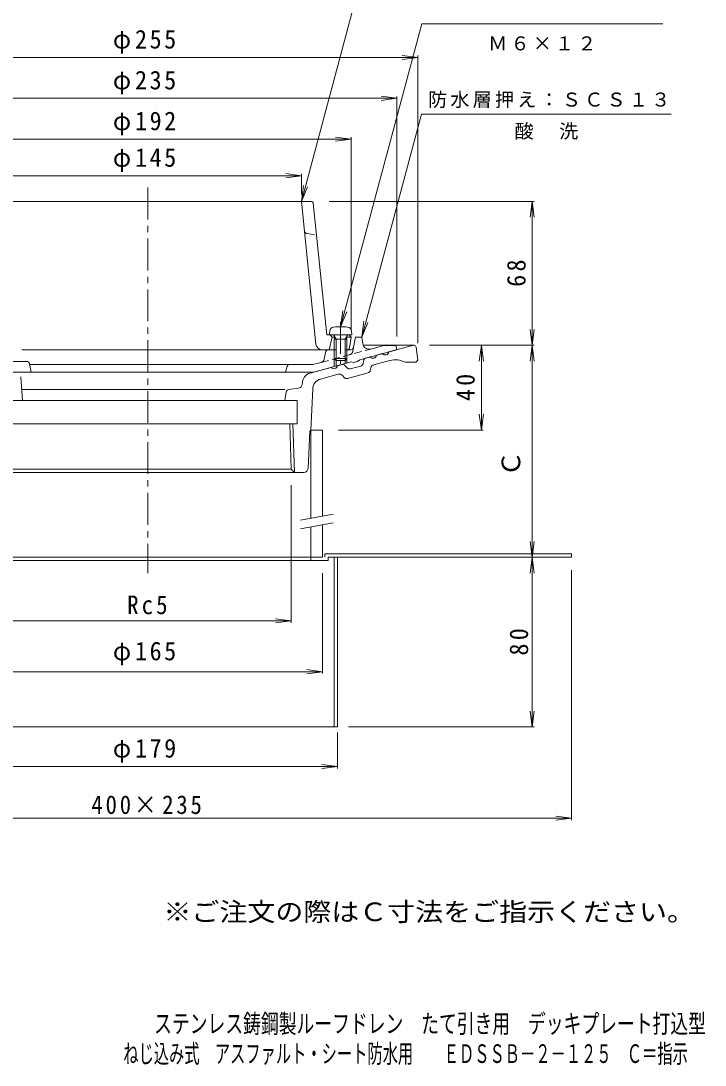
# Model space of a CAD drawing. Units: millimetres, scale not verified. Extents: x -285 to 225, y -347 to 415.
# Drawn here: x -98.1 to 224.8, y -346.6 to 145.9 of the extents above; entities that cross this region are included whole.
import ezdxf
from ezdxf.enums import TextEntityAlignment as Align

# ---------------------------------------------------------------- set-up
doc = ezdxf.new("R2010")
doc.units = ezdxf.units.MM
doc.header["$LTSCALE"] = 3
doc.linetypes.add('CHAIN1', pattern=[8, 5, -1, 1, -1])
doc.linetypes.add('DASHED1', pattern=[1.8, 1.2, -0.6])
for name, color, linetype, lineweight in [('0-0_通り芯', 3, 'Continuous', 9), ('0-1_躯体', 2, 'Continuous', 9), ('0-2_仕上', 6, 'Continuous', 9), ('0-3_建具', 4, 'Continuous', 9), ('0-4_その他', 7, 'Continuous', 9), ('0-5_寸法', 7, 'Continuous', 9), ('0-A', 2, 'Continuous', 9)]:
    doc.layers.add(name, color=color, linetype=linetype, lineweight=lineweight)
doc.layers.add('F-4_F-4ﾚｲﾔ', color=3, linetype='Continuous')
doc.layers.add('F-5_F-5ﾚｲﾔ', color=2, linetype='Continuous')
doc.styles.add('ＭＳ ゴシック', font='')
doc.styles.get('ＭＳ ゴシック').set_extended_font_data('MS Gothic')

msp = doc.modelspace()

# ---------------------------------------------------------------- linework, layer by layer
at = {"layer": '0-0_通り芯', "linetype": 'CHAIN1'}
msp.add_line((-38.226, 67.283), (-38.226, -114.621), dxfattribs=at)
at = {"layer": '0-0_通り芯'}
for p, q in [((63.438, -7.046), (87.391, -7.046)), ((87.274, -7.046), (75.418, -10.222)), ((88.383, -7.922), (89.163, -14.157)), ((63.703, -13.934), (63.34, -15.706)), ((64.424, -13.168), (66.725, -12.552)), ((68.444, -16.232), (75.968, -14.216)), ((72.52, -10.999), (69.622, -11.775)), ((88.274, -15.046), (89.163, -14.157)), ((38.31, -20.166), (48.372, -17.469)), ((51.27, -16.693), (53.571, -16.077)), ((54.578, -16.379), (55.778, -17.732)), ((62.259, -16.854), (57.288, -18.186)), ((66.763, -18.93), (67.002, -17.763)), ((88.274, -15.046), (83.274, -15.046)), ((-98.123, -21.935), (-97.3, -33.046)), ((43.292, -22.972), (51.621, -20.74)), ((54.425, -22.236), (53.635, -21.345)), ((55.936, -22.69), (65.682, -20.078)), ((26.44, -27.896), (-97.3, -27.896)), ((27.092, -29.136), (26.44, -33.046)), ((32.954, -27.271), (28.369, -27.896)), ((34.682, -25.376), (34.709, -24.752)), ((39.591, -27.585), (38.749, -47.046)), ((32.274, -33.046), (-108.726, -33.046)), ((32.274, -33.046), (32.274, -44.046)), ((32.274, -44.046), (-108.726, -44.046)), ((28.791, -44.046), (29.464, -65.568)), ((30.27, -44.046), (30.989, -67.046)), ((37.369, -65.146), (38.25, -47.521)), ((35.371, -67.046), (-111.824, -67.046)), ((30.989, -67.046), (29.464, -65.568))]:
    msp.add_line(p, q, dxfattribs=at)
msp.add_lwpolyline([(-107.441, -67.046), (-105.916, -65.568), (29.464, -65.568)], dxfattribs=at)
for centre, radius, start, end in [((87.391, -8.046), 1, 7.12526, 90), ((64.683, -14.134), 1, 104.99922, 168.43358), ((68.012, -11.56), 1.625, 217.62109, 352.37941), ((73.807, -10.007), 1.625, 217.6203, 352.382), ((78.46, -24.937), 11, 64.04822, 103.08716), ((49.659, -16.478), 1.625, 217.62109, 352.37941), ((53.829, -17.042), 1, 41.56502, 104.99977), ((56.9, -16.737), 1.5, 221.56442, 285.00009), ((61.871, -15.405), 1.5, 285.00009, 348.4351), ((65.294, -18.629), 1.5, 285.00009, 348.43539), ((68.962, -18.164), 2, 104.9995, 168.43379), ((39.704, -24.968), 5, 106.19026, 177.52377), ((44.586, -27.801), 5, 105.00072, 177.52417), ((52.139, -22.672), 2, 41.56493, 105.00052), ((55.548, -21.241), 1.5, 221.56349, 284.99872), ((28.572, -29.383), 1.5, 97.76204, 170.53856), ((32.684, -25.29), 2, 277.76231, 357.52394), ((38.749, -47.546), 0.5, 90, 177.13559), ((35.371, -65.046), 2, 270, 357.13759)]:
    msp.add_arc(centre, radius, start, end, dxfattribs=at)
at = {"layer": '0-1_躯体'}
for p, q in [((63.267, -6.409), (62.774, -3.189)), ((50.632, -9.189), (47.03, -9.189)), ((57.404, -9.189), (54.892, -9.189)), ((67.009, -8.852), (73.215, -7.189)), ((73.215, -7.189), (78.774, -7.189)), ((79.274, -9.189), (78.774, -7.189)), ((-95.456, -14.689), (-121.677, -14.689)), ((44.997, -13.558), (45.554, -10.427)), ((49.762, -13.319), (49.762, -17.097)), ((50.632, -14.189), (50.632, -16.864)), ((54.892, -14.189), (54.892, -15.722)), ((55.762, -13.319), (55.762, -15.489)), ((58.774, -15.2), (60.774, -14.664)), ((40.087, -19.689), (-102.15, -19.689)), ((-93.985, -15.895), (-93.226, -19.689)), ((-93.926, -16.189), (39.626, -16.189)), ((27.567, -16.915), (26.774, -19.689)), ((43.545, -15.139), (39.626, -16.189)), ((40.087, -19.689), (57.774, -14.95)), ((58.774, -15.2), (57.774, -14.95))]:
    msp.add_line(p, q, dxfattribs=at)
at = {"layer": '0-1_躯体', "linetype": 'DASHED1'}
for p, q in [((43.545, -15.139), (67.009, -8.852)), ((58.879, -7.966), (58.506, -9.955))]:
    msp.add_line(p, q, dxfattribs=at)
at = {"layer": '0-1_躯体'}
for points in [[(58.879, -7.966), (59.774, -3.189), (62.774, -3.189)], [(60.774, -14.664), (61.774, -13.878), (79.274, -9.189)]]:
    msp.add_lwpolyline(points, dxfattribs=at)
for centre, radius, start, end in [((47.03, -10.689), 1.5, 90, 169.91187), ((57.404, -7.689), 1.5, 270, 349.38435), ((66.232, -5.954), 3, 188.70714, 285.00027), ((-95.456, -16.189), 1.5, 11.31021, 90), ((43.027, -13.207), 2, 284.9995, 349.91257), ((28.528, -17.189), 1, 90, 164.05402)]:
    msp.add_arc(centre, radius, start, end, dxfattribs=at)
at = {"layer": '0-1_躯体', "linetype": 'DASHED1'}
msp.add_arc((56.54, -9.587), 2, 284.9995, 349.38512, dxfattribs=at)
at = {"layer": '0-2_仕上'}
for p, q in [((-115.323, 60.811), (38.87, 60.811)), ((41.109, -6.493), (34.274, 60.811)), ((39.865, 59.912), (46.172, -2.189)), ((56.774, -2.189), (46.172, -2.189)), ((47.274, -9.189), (48.797, -3.189)), ((47.815, -2.214), (48.797, -3.189)), ((50.07, -3.189), (48.797, -3.189)), ((57.774, -3.189), (55.454, -3.189)), ((57.774, -3.189), (56.774, -2.189)), ((57.774, -3.189), (56.95, -8.205)), ((49.762, -9.189), (-97.732, -9.189)), ((55.939, -9.189), (55.762, -9.189))]:
    msp.add_line(p, q, dxfattribs=at)
at = {"layer": '0-2_仕上', "linetype": 'DASHED1'}
msp.add_line((36.912, 45.612), (41.399, 44.811), dxfattribs=at)
at = {"layer": '0-2_仕上', "color": 4, "linetype": 'CHAIN1'}
msp.add_line((52.762, 3.856), (52.762, -15.871), dxfattribs=at)
at = {"layer": '0-2_仕上', "color": 4}
for p, q in [((47.512, -2.189), (47.679, -0.286)), ((58.012, -2.189), (47.512, -2.189)), ((50.632, -4.189), (49.58, -2.317)), ((49.762, -4.189), (50.203, -3.426)), ((49.762, -4.189), (55.762, -4.189)), ((49.762, -4.189), (49.762, -13.319)), ((50.632, -4.189), (50.632, -14.189)), ((54.892, -4.189), (55.944, -2.317)), ((54.892, -4.189), (54.892, -14.189)), ((55.762, -4.189), (55.321, -3.426)), ((55.762, -4.189), (55.762, -13.319)), ((58.012, -2.189), (57.846, -0.286)), ((50.632, -14.189), (49.762, -13.319)), ((49.762, -13.319), (55.762, -13.319)), ((50.632, -14.189), (54.892, -14.189)), ((54.892, -14.189), (55.762, -13.319))]:
    msp.add_line(p, q, dxfattribs=at)
at = {"layer": '0-2_仕上'}
for centre, radius, start, end in [((38.87, 59.811), 1, 5.79858, 90), ((44.094, -6.189), 3, 185.79924, 270), ((55.939, -8.189), 1, 270, 349.69627)]:
    msp.add_arc(centre, radius, start, end, dxfattribs=at)
at = {"layer": '0-2_仕上', "linetype": 'DASHED1'}
msp.add_arc((37.175, 47.088), 1.5, 185.79785, 259.87796, dxfattribs=at)
at = {"layer": '0-2_仕上', "color": 4}
for centre, radius, start, end in [((49.671, -0.461), 2, 96.33817, 175.00002), ((52.762, -28.289), 30, 83.6618, 96.3382), ((55.853, -0.461), 2, 4.99998, 83.66183), ((49.362, -2.439), 0.25, 29.32918, 90), ((56.162, -2.439), 0.25, 90, 150.67082)]:
    msp.add_arc(centre, radius, start, end, dxfattribs=at)
at = {"layer": '0-3_建具'}
for p, q in [((44.274, -47.046), (38.774, -47.046)), ((38.774, -47.046), (38.774, -88.651)), ((44.274, -47.046), (44.274, -87.681)), ((38.774, -92.712), (38.774, -107.046)), ((44.274, -91.742), (44.274, -107.046)), ((44.274, -107.046), (-120.726, -107.046))]:
    msp.add_line(p, q, dxfattribs=at)
at = {"layer": '0-3_建具', "color": 7}
for p, q in [((33.774, -89.532), (49.274, -86.799)), ((33.774, -93.594), (49.274, -90.861))]:
    msp.add_line(p, q, dxfattribs=at)
at = {"layer": '0-4_その他'}
for p, q in [((91.022, 144.496), (204.771, 144.496)), ((-165.615, 128.704), (89.163, 128.704)), ((89.163, 128.704), (81.727, 129.683)), ((89.163, 128.704), (81.727, 127.725)), ((89.163, 129.604), (89.163, -6.105)), ((-155.726, 109.446), (79.274, 109.446)), ((79.274, 109.446), (71.838, 110.425)), ((79.274, 109.446), (71.838, 108.467)), ((79.274, 110.346), (79.274, -2.896)), ((90.939, 101.923), (208.753, 101.923)), ((-134.226, 90.187), (57.774, 90.187)), ((57.774, 90.187), (50.338, 91.166)), ((57.774, 90.187), (50.338, 89.208)), ((57.774, 91.087), (57.774, -0.087)), ((34.274, 72.935), (26.838, 73.914)), ((-110.726, 72.935), (34.274, 72.935)), ((34.274, 72.935), (26.838, 71.956)), ((34.274, 73.835), (34.274, 64.108)), ((47.312, 60.811), (144.063, 60.811)), ((143.163, 60.811), (142.184, 53.375)), ((143.163, -7.046), (143.163, 60.811)), ((143.163, 60.811), (144.142, 53.375)), ((143.163, -7.046), (142.184, 0.39)), ((143.163, -7.046), (144.142, 0.39)), ((94.774, -7.046), (144.063, -7.046)), ((119.163, -7.046), (118.184, -14.482)), ((119.163, -47.046), (119.163, -7.046)), ((119.163, -7.046), (120.142, -14.482)), ((143.163, -7.046), (142.184, -14.482)), ((143.163, -107.046), (143.163, -7.046)), ((143.163, -7.046), (144.142, -14.482)), ((119.163, -47.046), (118.184, -39.61)), ((119.163, -47.046), (120.142, -39.61)), ((51.774, -47.046), (120.063, -47.046)), ((29.464, -73.068), (29.464, -137.946)), ((143.163, -107.046), (142.184, -99.61)), ((143.163, -107.046), (144.142, -99.61)), ((143.163, -107.046), (142.184, -114.482)), ((143.163, -187.046), (143.163, -107.046)), ((143.163, -107.046), (144.142, -114.482)), ((161.774, -230.981), (161.774, -113.187)), ((44.274, -114.546), (44.274, -161.946)), ((-105.916, -137.046), (29.464, -137.046)), ((29.464, -137.046), (22.028, -136.067)), ((29.464, -137.046), (22.028, -138.025)), ((-120.726, -161.046), (44.274, -161.046)), ((44.274, -161.046), (36.838, -160.067)), ((44.274, -161.046), (36.838, -162.025)), ((143.163, -187.046), (142.184, -179.61)), ((143.163, -187.046), (144.142, -179.61)), ((144.063, -187.046), (56.439, -187.046)), ((51.274, -206.628), (51.274, -189.655)), ((-127.726, -205.728), (51.274, -205.728)), ((51.274, -205.728), (43.838, -204.749)), ((51.274, -205.728), (43.838, -206.707)), ((-238.226, -230.081), (161.774, -230.081)), ((161.774, -230.081), (154.338, -229.102)), ((161.774, -230.081), (154.338, -231.06))]:
    msp.add_line(p, q, dxfattribs=at)
at = {"layer": '0-5_寸法'}
for p, q in [((34.274, 60.811), (66.371, 180.598)), ((52.762, 1.711), (91.022, 144.496)), ((62.774, -3.189), (90.939, 101.923)), ((34.274, 60.811), (35.253, 68.246)), ((34.274, 60.811), (37.144, 67.74)), ((52.762, 1.711), (53.741, 9.146)), ((52.762, 1.711), (55.632, 8.64)), ((62.774, -3.189), (63.753, 4.247)), ((62.774, -3.189), (65.644, 3.74))]:
    msp.add_line(p, q, dxfattribs=at)
at = {"layer": '0-A'}
for p, q in [((38.774, -107.046), (38.774, -108.646)), ((45.274, -105.446), (45.274, -107.046)), ((45.274, -105.446), (161.774, -105.446)), ((46.874, -107.046), (46.874, -108.646)), ((46.874, -107.046), (161.774, -107.046)), ((49.674, -107.046), (49.674, -187.046)), ((51.274, -107.046), (51.274, -187.046)), ((161.774, -105.446), (161.774, -107.046)), ((-123.326, -108.646), (46.874, -108.646)), ((-127.726, -187.046), (51.274, -187.046))]:
    msp.add_line(p, q, dxfattribs=at)

# ---------------------------------------------------------------- texts
at = {"layer": '0-4_その他', "color": 2, "style": 'ＭＳ ゴシック'}
msp.add_text('Ｃ', height=8.798, rotation=90, dxfattribs=at).set_placement((140.163, -68.962), align=Align.BOTTOM_LEFT)
at = {"layer": '0-4_その他', "color": 2, "char_height": 8.798, "attachment_point": 7, "style": 'ＭＳ ゴシック'}
for s, insert in [('\\T1.21;\\W0.95;φ255', (-54.726, 130.504)), ('\\T1.21;\\W0.95;φ235', (-54.726, 111.246)), ('\\T1.21;\\W0.95;φ192', (-54.726, 91.987)), ('\\T1.21;\\W0.95;φ145', (-54.726, 74.735)), ('\\T1.27;\\W0.9;Rc5', (-47.976, -134.046)), ('\\T1.21;\\W0.95;φ165', (-54.726, -158.046)), ('\\T1.21;\\W0.95;φ179', (-54.726, -203.928)), ('\\T1.24;\\W0.9;400×235', (-64.851, -228.281))]:
    msp.add_mtext(s, dxfattribs=dict(at, insert=insert))
at = {"layer": '0-4_その他', "color": 2, "char_height": 8.798, "attachment_point": 7, "rotation": 90, "style": 'ＭＳ ゴシック'}
for s, insert in [('\\T1.27;\\W0.95;68', (140.163, 20.507)), ('\\T1.27;\\W0.95;40', (116.163, -33.421)), ('\\T1.27;\\W0.95;80', (141.363, -153.421))]:
    msp.add_mtext(s, dxfattribs=dict(at, insert=insert))
at = {"layer": '0-5_寸法', "char_height": 6.598, "attachment_point": 7, "style": 'ＭＳ ゴシック'}
for s, insert in [('\\T1.17;Ｍ６×１２', (122.396, 131.936)), ('\\T1.17;防水層押え：ＳＣＳ１３', (94.019, 104.806)), ('\\T1.17;酸\u3000洗', (134.846, 89.924))]:
    msp.add_mtext(s, dxfattribs=dict(at, insert=insert))
at = {"layer": 'F-4_F-4ﾚｲﾔ', "style": 'ＭＳ ゴシック'}
for s, width, p in [('ステンレス鋳鋼製ルーフドレン\u3000たて引き用\u3000デッキプレート打込型', 0.7, (-35.251, -334.064)), ('ねじ込み式\u3000アスファルト・シート防水用\u3000\u3000ＥＤＳＳＢ－２－１２５\u3000Ｃ＝指示', 0.6, (-49.805, -348.209))]:
    msp.add_text(s, height=8.798, dxfattribs=dict(at, width=width)).set_placement(p, align=Align.BOTTOM_LEFT)
at = {"layer": 'F-5_F-5ﾚｲﾔ', "style": 'ＭＳ ゴシック', "width": 1.1}
msp.add_text('※ご注文の際はＣ寸法をご指示ください。', height=8.798, dxfattribs=at).set_placement((-30.854, -281.315), align=Align.BOTTOM_LEFT)

doc.saveas('drawing.dxf')
